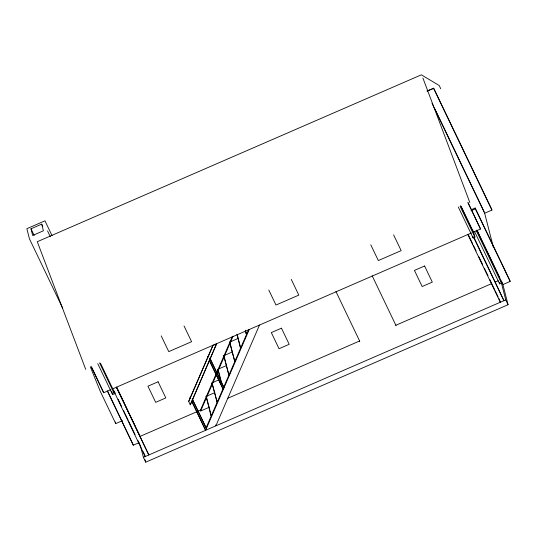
<?xml version="1.0" encoding="UTF-8"?>
<svg xmlns="http://www.w3.org/2000/svg" width="537" height="537" viewBox="0 0 537 537"><rect width="100%" height="100%" fill="white"/><g stroke="black" fill="none" stroke-linecap="round" stroke-linejoin="round"><path stroke-width="0.81" d="M188.695 401.441L213.021 345.251L188.695 401.441L190.279 404.838L216.646 343.673L190.279 404.838M209.464 407.174L200.677 410.993L200.462 410.154L216.122 373.987M216.787 372.45L232.447 336.29M200.677 410.993L206.557 397.42L206.094 396.447L214.881 392.634M206.886 396.655L218.15 370.637M218.814 369.107L233.058 336.209M192.152 398.971L206.349 428.607L206.134 427.767L223.036 388.734L209.739 360.978M223.687 387.224L248.725 329.389M191.749 401.441L205.617 430.305L249.255 329.503M259.505 325.053L215.861 425.848L215.646 425.009M41.711 224.144L43.41 230.796L32.683 235.454L30.985 228.809L41.711 224.144L42.772 226.366M426.962 90.954L433.748 88.283L491.697 209.235L491.912 210.074L484.663 213.223L493.369 247.282M427.224 91.115L433.023 88.598M471.54 209.598L475.164 208.02L509.935 280.596L510.15 281.435L502.901 284.583L508.056 304.727L145.715 462.176L143.392 457.336L140.533 446.146M471.03 210.752L475.379 208.859L475.164 208.02M91.022 366.294L103.695 392.755L110.944 389.607M112.757 388.815L471.473 232.944M460.605 205.698L473.285 232.159L480.528 229.01L468.13 202.731M213.061 345.419L216.686 343.841M245.724 331.222L246.543 334.43L246.08 333.464L247.544 332.826M230.272 343.915L234.79 361.582L229.601 342.143L238.388 338.33M97.761 363.656L112.575 394.574L114.388 393.789L113.529 390.433M458.289 206.993L473.104 237.918L474.916 237.132L473.473 231.487M208.859 355.924L207.577 356.481L207.839 357.488M237.381 335.155L240.663 348.01L240.2 347.036L241.663 346.405M224.392 357.494L228.91 375.162L223.728 355.722L232.514 351.903M234.327 360.616L235.79 359.978M221.338 382.948L217.847 369.295L226.634 365.482M228.447 374.188L229.91 373.557M90.404 366.986L100.271 391.339L115.724 423.592L122.517 420.639M211.974 382.874L217.156 402.314L211.974 382.874L218.559 380.008M216.693 401.34L218.156 400.709M140.056 436.4L200.462 410.154M227.601 398.36L359.629 340.995L335.92 291.504M395.991 325.751L395.863 325.247L491.415 283.731M495.235 282.066L498.289 280.737M474.433 231.293L499.632 283.885L501.444 283.1L476.245 230.507M107.239 390.748L133.317 445.18L139.117 442.656M206.557 397.42L211.276 415.886L210.813 414.92L212.276 414.282M143.392 457.336L505.733 299.894L500.585 279.743M440.723 88.712L439.179 85.49L421.357 74.824L37.275 241.717L85.725 369.382M433.48 88.122L491.912 210.074M434.829 108.816L484.085 211.625M432.01 103.319L484.663 213.223M475.379 208.859L510.15 281.435M467.855 202.55L480.528 229.01M477.333 230.823L499.793 277.696M501.605 281.475L502.323 282.986M476.789 230.071L502.901 284.583M461.243 206.631L472.708 230.568M505.733 299.894L508.056 304.727M460.102 206.208L474.916 237.132M473.976 237.388L503.921 300.68L473.325 236.81M468.136 234.347L472.829 244.127M473.547 245.637L476.071 250.907M478.957 256.921L482.562 264.452M484.367 268.211L487.972 275.736M489.778 279.502L494.463 289.289M495.181 290.792L498.067 296.813M498.792 298.317L499.511 299.821M467.848 234.521L500.303 302.25M393.608 234.884L401.159 250.638L378.33 260.559L370.785 244.805M372.154 275.756L395.863 325.247M291.262 279.361L298.814 295.108L275.984 305.029L268.795 290.027M229.601 342.143L230.071 343.116M223.728 355.722L224.191 356.689M217.847 369.295L218.311 370.268M209.927 358.145L223.768 387.036M209.786 358.246L223.983 387.875M209.229 360.32L223.251 389.573L223.036 388.734M184.037 325.952L191.588 341.7L168.759 351.621L161.214 335.873M192.649 399.615L206.134 427.767M192.105 401.71L205.617 430.305M52.062 235.642L44.967 220.828L26.85 228.702L29.428 238.777L62.654 308.131M47.545 230.903L50.344 236.743M116.67 387.07L148.83 454.98L116.381 387.244M116.623 387.486L135.371 426.62M136.089 428.123L139.694 435.648M114.18 391.003L115.26 393.259M118.14 399.273L121.738 406.784M123.537 410.543L128.215 420.31M128.94 421.813L135.055 434.587M137.935 440.595L140.459 445.858M143.339 451.865L145.205 456.551L100.439 363.113M99.573 362.864L114.388 393.789M30.985 228.809L34.173 235.468M107.749 391.419L133.317 445.18M91.652 367.227L103.695 392.755M422.901 78.046L469.808 202.483M499.289 282.543L499.632 283.885M499.873 300.572L500.155 301.693M472.667 229.742L473.285 232.159M472.688 236.307L473.104 237.918M359.629 340.995L359.756 341.498M245.261 330.248L246.08 333.464M236.918 334.189L240.2 347.036M218.519 371.067L220.982 380.706M206.094 396.447L210.813 414.92M189.95 397.212L190.205 398.219M145.097 459.759L145.715 462.176M111.75 391.352L112.575 394.574M115.307 421.975L115.724 423.592M158.093 381.787L147.944 386.197L155.676 402.327L165.819 397.917L158.093 381.787M281.469 328.181L271.319 332.591L279.045 348.714L289.195 344.304L281.469 328.181M424.579 265.99L414.436 270.4L422.163 286.53L432.305 282.12L424.579 265.99"/></g></svg>
